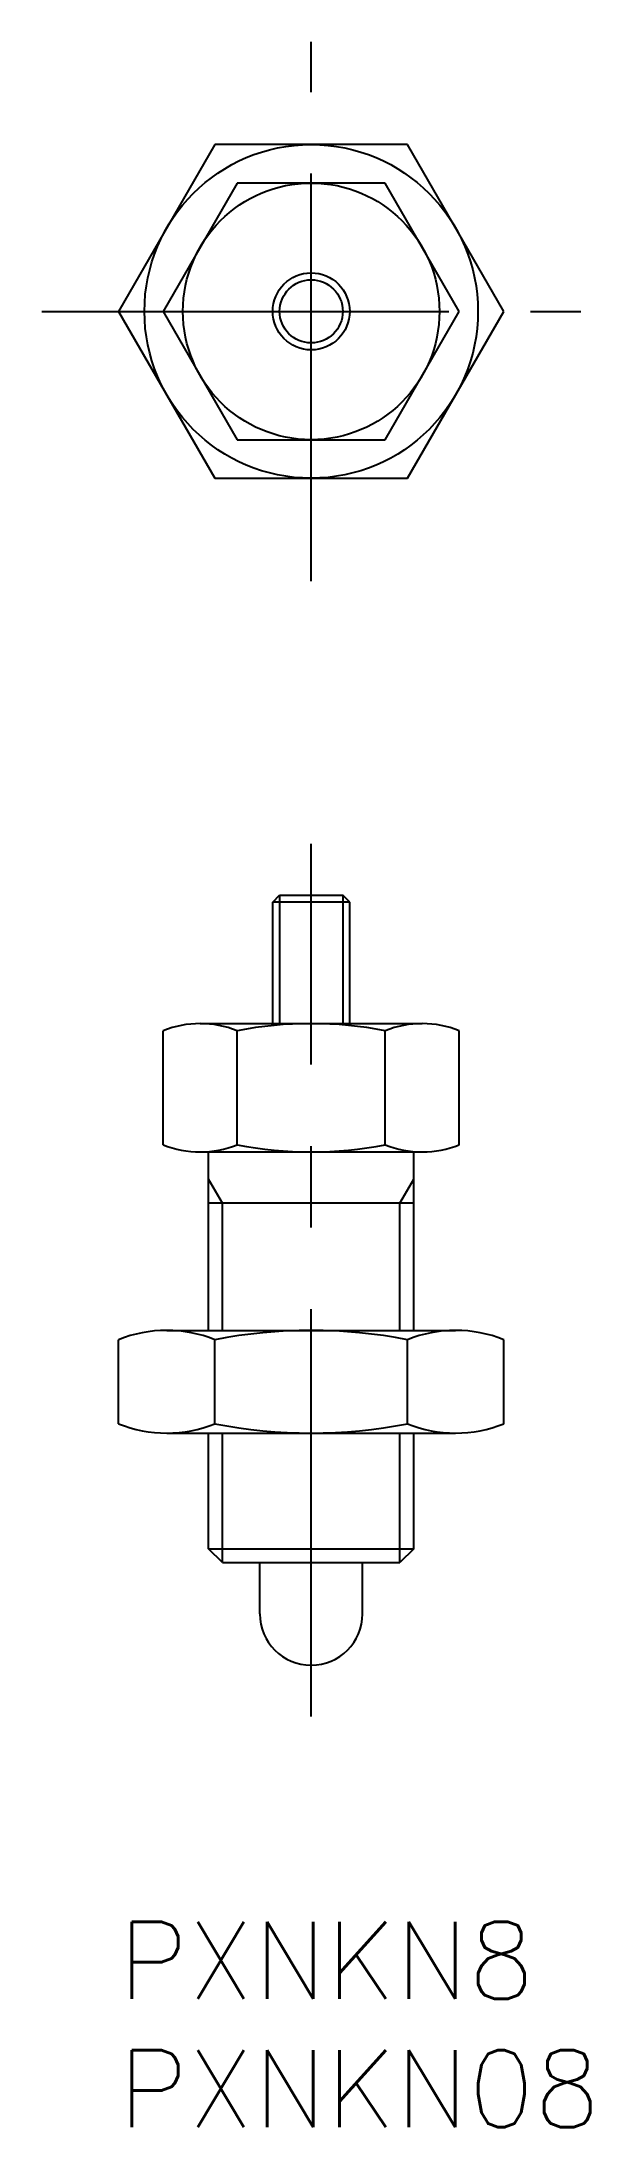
# Model space of a CAD drawing. Extents: x -3 to 18.4, y -8 to 73.3.
import ezdxf

# ---------------------------------------------------------------- set-up
doc = ezdxf.new("R2010")
doc.units = 0
doc.header["$LTSCALE"] = 0.5
doc.linetypes.add('CENTER', pattern=[50.8, 31.75, -6.35, 6.35, -6.35])
for name, color, linetype in [('MSM_CENTER', 1, 'CENTER'), ('MSM_CONTINUOUS', 7, 'CONTINUOUS'), ('MSM_NARROW', 5, 'CONTINUOUS'), ('MSM_PART_NUMBER', 7, 'CONTINUOUS')]:
    doc.layers.add(name, color=color, linetype=linetype)
doc.styles.get("Standard").update_dxf_attribs({"font": 'txt.shx', "height": 3, "bigfont": 'bigfont.shx'})

# ---------------------------------------------------------------- blocks, each defined once
blk = doc.blocks.new('*U6')
at = {"layer": 'MSM_PART_NUMBER'}
blk.add_text('PXNKN8', height=3, dxfattribs=at).set_placement((0, -3))
blk = doc.blocks.new('*U7')
at = {"layer": 'MSM_PART_NUMBER'}
blk.add_text('PXNKN08', height=3, dxfattribs=at).set_placement((0, -8))

msp = doc.modelspace()

# ---------------------------------------------------------------- linework, layer by layer
at = {"layer": 'MSM_CENTER'}
for p, q in [((7.506, 52.24), (7.506, 73.252)), ((-3, 62.746), (18.011, 62.746)), ((7.506, 8), (7.506, 42))]:
    msp.add_line(p, q, dxfattribs=at)
at = {"layer": 'MSM_CONTINUOUS'}
for p, q in [((3.753, 69.246), (0, 62.746)), ((11.258, 69.246), (3.753, 69.246)), ((15.011, 62.746), (11.258, 69.246)), ((4.619, 67.746), (1.732, 62.746)), ((10.392, 67.746), (4.619, 67.746)), ((13.279, 62.746), (10.392, 67.746)), ((0, 62.746), (3.753, 56.246)), ((1.732, 62.746), (4.619, 57.746)), ((10.392, 57.746), (13.279, 62.746)), ((11.258, 56.246), (15.011, 62.746)), ((4.619, 57.746), (10.392, 57.746)), ((3.753, 56.246), (11.258, 56.246)), ((6.006, 39.729), (6.276, 40)), ((6.276, 40), (8.735, 40)), ((9.006, 39.729), (8.735, 40)), ((9.006, 39.729), (6.006, 39.729)), ((6.006, 35), (6.006, 39.729)), ((9.006, 35), (9.006, 39.729)), ((3.175, 35), (11.836, 35)), ((1.732, 30.28), (1.732, 34.72)), ((4.619, 30.28), (4.619, 34.72)), ((10.392, 30.28), (10.392, 34.72)), ((13.279, 30.28), (13.279, 34.72)), ((3.175, 30), (11.836, 30)), ((3.506, 23.047), (3.506, 30)), ((11.506, 23.047), (11.506, 30)), ((11.506, 28), (3.506, 28)), ((1.876, 23.047), (13.135, 23.047)), ((0, 19.412), (0, 22.683)), ((3.753, 19.412), (3.753, 22.683)), ((11.258, 19.412), (11.258, 22.683)), ((15.011, 19.412), (15.011, 22.683)), ((1.876, 19.047), (13.135, 19.047)), ((3.506, 14.541), (3.506, 19.047)), ((11.506, 14.541), (11.506, 19.047)), ((4.047, 14), (3.506, 14.541)), ((3.506, 14.541), (11.506, 14.541)), ((4.047, 14), (10.964, 14)), ((5.506, 12), (5.506, 14)), ((9.506, 12), (9.506, 14)), ((11.506, 14.541), (10.964, 14))]:
    msp.add_line(p, q, dxfattribs=at)
for radius in [6.5, 5, 1.5]:
    msp.add_circle((7.506, 62.746), radius, dxfattribs=at)
for centre, radius, start, end in [((3.175, 31.145), 3.855, 68.01264, 111.98736), ((7.506, 20), 15, 78.9042, 101.0958), ((11.836, 31.145), 3.855, 68.01264, 111.98736), ((3.175, 33.855), 3.855, 248.01264, 291.98736), ((7.506, 45), 15, 258.9042, 281.0958), ((11.836, 33.855), 3.855, 248.01264, 291.98736), ((1.876, 18.036), 5.012, 90, 111.98736), ((1.876, 18.036), 5.012, 68.01264, 90), ((7.506, 3.547), 19.5, 78.9042, 101.0958), ((13.135, 18.036), 5.012, 90, 111.98736), ((13.135, 18.036), 5.012, 68.01264, 90), ((1.876, 24.059), 5.012, 248.01264, 270), ((1.876, 24.059), 5.012, 270, 291.98736), ((7.506, 38.547), 19.5, 258.9042, 281.0958), ((13.135, 24.059), 5.012, 248.01264, 270), ((13.135, 24.059), 5.012, 270, 291.98736), ((7.506, 12), 2, 180, 0)]:
    msp.add_arc(centre, radius, start, end, dxfattribs=at)
at = {"layer": 'MSM_NARROW'}
for p, q in [((6.276, 40), (6.276, 35)), ((8.735, 40), (8.735, 35)), ((4.047, 28), (3.506, 28.938)), ((10.964, 28), (11.506, 28.938)), ((4.047, 23.047), (4.047, 28)), ((10.964, 23.047), (10.964, 28)), ((4.047, 14), (4.047, 19.047)), ((10.964, 14), (10.964, 19.047))]:
    msp.add_line(p, q, dxfattribs=at)
msp.add_circle((7.506, 62.746), 1.23, dxfattribs=at)

# ---------------------------------------------------------------- block references
at = {"layer": 'MSM_CONTINUOUS'}
for name in ['*U6', '*U7']:
    msp.add_blockref(name, (0, 0), dxfattribs=at)

doc.saveas('drawing.dxf')
